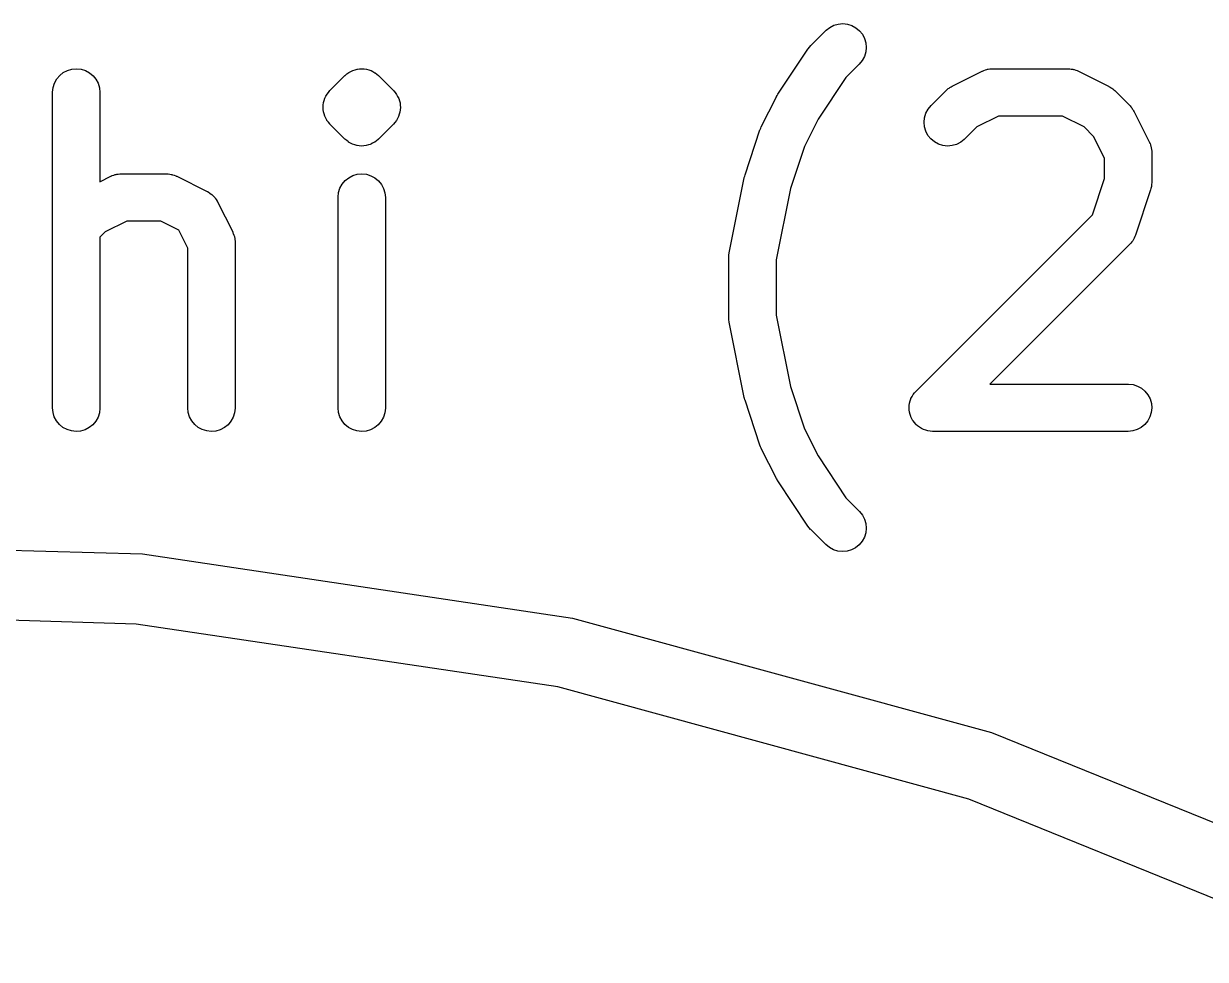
# Model space of a CAD drawing. Extents: x 0.77 to 5.15, y -1.76 to -0.61.
# Drawn here: x 4.7129 to 4.8603, y -0.8516 to -0.7348 of the extents above; entities that cross this region are included whole.
import ezdxf

# ---------------------------------------------------------------- set-up
doc = ezdxf.new("R2010")
doc.units = 0
doc.header["$MEASUREMENT"] = 0
doc.layers.add('BLACK', color=7, linetype='CONTINUOUS')

msp = doc.modelspace()

# ---------------------------------------------------------------- linework, layer by layer
at = {"layer": 'BLACK', "linetype": 'CONTINUOUS'}
for p, q in [((4.81107, -0.737563), (4.81295, -0.735689)), ((4.81295, -0.735689), (4.81298, -0.73566)), ((4.81298, -0.73566), (4.81343, -0.7353)), ((4.81343, -0.7353), (4.81394, -0.735035)), ((4.81394, -0.735035), (4.81449, -0.734874)), ((4.81449, -0.734874), (4.81507, -0.734824)), ((4.81507, -0.734824), (4.81564, -0.734886)), ((4.81564, -0.734886), (4.81619, -0.735059)), ((4.81619, -0.735059), (4.81669, -0.735334)), ((4.81669, -0.735334), (4.81714, -0.735703)), ((4.81714, -0.735703), (4.8175, -0.736151)), ((4.8175, -0.736151), (4.81777, -0.736661)), ((4.81777, -0.736661), (4.81793, -0.737213)), ((4.80695, -0.743638), (4.8107, -0.738013)), ((4.8107, -0.738013), (4.81071, -0.738009)), ((4.81071, -0.738009), (4.81073, -0.737979)), ((4.81071, -0.738009), (4.81071, -0.738009)), ((4.81071, -0.738009), (4.81071, -0.738009)), ((4.81073, -0.737979), (4.8109, -0.737771)), ((4.8109, -0.737771), (4.81107, -0.737563)), ((4.81793, -0.73836), (4.81776, -0.738911)), ((4.81793, -0.737213), (4.81799, -0.737787)), ((4.81799, -0.737787), (4.81793, -0.73836)), ((4.81712, -0.739864), (4.81545, -0.741532)), ((4.81749, -0.739419), (4.81712, -0.739864)), ((4.81776, -0.738911), (4.81749, -0.739419)), ((4.71699, -0.741733), (4.71736, -0.741291)), ((4.71736, -0.741291), (4.7178, -0.74093)), ((4.7178, -0.74093), (4.71832, -0.740663)), ((4.71832, -0.740663), (4.71887, -0.7405)), ((4.71887, -0.7405), (4.71944, -0.740448)), ((4.71944, -0.740448), (4.72002, -0.740508)), ((4.72002, -0.740508), (4.72057, -0.740679)), ((4.72057, -0.740679), (4.72107, -0.740953)), ((4.72107, -0.740953), (4.72152, -0.74132)), ((4.72152, -0.74132), (4.72188, -0.741767)), ((4.75108, -0.743188), (4.75295, -0.741313)), ((4.75295, -0.741313), (4.75297, -0.741299)), ((4.75297, -0.741298), (4.75298, -0.741291)), ((4.75297, -0.741299), (4.75297, -0.741298)), ((4.75297, -0.741298), (4.75297, -0.741298)), ((4.75298, -0.741284), (4.7532, -0.741111)), ((4.75298, -0.741291), (4.75298, -0.741284)), ((4.75298, -0.741291), (4.75298, -0.741291)), ((4.75298, -0.741291), (4.75298, -0.741291)), ((4.7532, -0.741111), (4.75342, -0.740936)), ((4.75342, -0.740933), (4.75343, -0.74093)), ((4.75342, -0.740936), (4.75342, -0.740933)), ((4.75343, -0.740924), (4.75368, -0.740798)), ((4.75343, -0.740928), (4.75343, -0.740924)), ((4.75343, -0.74093), (4.75343, -0.740928)), ((4.75368, -0.740798), (4.75393, -0.740667)), ((4.75393, -0.740665), (4.75394, -0.740663)), ((4.75393, -0.740667), (4.75393, -0.740665)), ((4.75394, -0.740662), (4.75395, -0.740659)), ((4.75394, -0.740663), (4.75394, -0.740662)), ((4.75395, -0.740659), (4.75421, -0.740581)), ((4.75421, -0.740581), (4.75448, -0.740502)), ((4.75448, -0.740502), (4.75449, -0.7405)), ((4.75448, -0.740502), (4.75448, -0.740502)), ((4.75449, -0.7405), (4.7545, -0.740498)), ((4.75449, -0.7405), (4.75449, -0.7405)), ((4.7545, -0.740498), (4.75478, -0.740474)), ((4.75478, -0.740474), (4.75505, -0.740448)), ((4.75505, -0.740448), (4.75506, -0.740449)), ((4.75506, -0.740449), (4.75506, -0.740448)), ((4.75506, -0.740448), (4.75507, -0.740449)), ((4.75507, -0.740449), (4.75507, -0.740448)), ((4.75507, -0.740448), (4.75535, -0.740478)), ((4.75535, -0.740478), (4.75563, -0.740506)), ((4.75563, -0.740506), (4.75563, -0.740508)), ((4.75563, -0.740508), (4.75564, -0.740508)), ((4.75564, -0.740508), (4.75564, -0.74051)), ((4.75564, -0.74051), (4.75565, -0.74051)), ((4.75565, -0.74051), (4.75591, -0.740594)), ((4.75591, -0.740594), (4.75618, -0.740675)), ((4.75618, -0.740675), (4.75618, -0.740677)), ((4.75618, -0.740677), (4.75619, -0.740679)), ((4.75619, -0.740679), (4.75619, -0.740681)), ((4.75619, -0.740681), (4.7562, -0.740683)), ((4.7562, -0.740683), (4.75644, -0.740817)), ((4.75644, -0.740817), (4.75668, -0.740947)), ((4.75668, -0.740947), (4.75669, -0.74095)), ((4.75669, -0.74095), (4.75669, -0.740953)), ((4.75669, -0.740953), (4.7567, -0.740956)), ((4.7567, -0.740956), (4.7567, -0.740959)), ((4.7567, -0.740959), (4.75692, -0.741136)), ((4.75692, -0.741136), (4.75713, -0.741313)), ((4.75713, -0.741313), (4.759, -0.743188)), ((4.81545, -0.741532), (4.81197, -0.746761)), ((4.82871, -0.742635), (4.83246, -0.74076)), ((4.83246, -0.74076), (4.8325, -0.740742)), ((4.8325, -0.740742), (4.83258, -0.740712)), ((4.83258, -0.740712), (4.83266, -0.740671)), ((4.83266, -0.740671), (4.83285, -0.740612)), ((4.83285, -0.740612), (4.83304, -0.740543)), ((4.83304, -0.740543), (4.83313, -0.740529)), ((4.83313, -0.740529), (4.83321, -0.740504)), ((4.83321, -0.740504), (4.83341, -0.740485)), ((4.83341, -0.740485), (4.83361, -0.740453)), ((4.83361, -0.740453), (4.8337, -0.740456)), ((4.8337, -0.740456), (4.83378, -0.740448)), ((4.83378, -0.740448), (4.84316, -0.740448)), ((4.84316, -0.740448), (4.8432, -0.740448)), ((4.8432, -0.740448), (4.84328, -0.740458)), ((4.84328, -0.740458), (4.84337, -0.740456)), ((4.84337, -0.740456), (4.84357, -0.74049)), ((4.84357, -0.74049), (4.84377, -0.740513)), ((4.84377, -0.740513), (4.84385, -0.740539)), ((4.84385, -0.740539), (4.84394, -0.740554)), ((4.84394, -0.740554), (4.84413, -0.740626)), ((4.84413, -0.740626), (4.84432, -0.740687)), ((4.84432, -0.740687), (4.8444, -0.740729)), ((4.8444, -0.740729), (4.84448, -0.74076)), ((4.84448, -0.74076), (4.84823, -0.742635)), ((4.71647, -0.74336), (4.71653, -0.742787)), ((4.71653, -0.742787), (4.71671, -0.742238)), ((4.71671, -0.742238), (4.71699, -0.741733)), ((4.72188, -0.741767), (4.72215, -0.742276)), ((4.72215, -0.742276), (4.72232, -0.742827)), ((4.72232, -0.742827), (4.72237, -0.743401)), ((4.82797, -0.743159), (4.8281, -0.743055)), ((4.8281, -0.743055), (4.82822, -0.742941)), ((4.82822, -0.742941), (4.82833, -0.742876)), ((4.82833, -0.742876), (4.82842, -0.742799)), ((4.82842, -0.742799), (4.82857, -0.742723)), ((4.82857, -0.742723), (4.82871, -0.742635)), ((4.84823, -0.742635), (4.84826, -0.742653)), ((4.84826, -0.742653), (4.8484, -0.742744)), ((4.8484, -0.742744), (4.84855, -0.742822)), ((4.84855, -0.742822), (4.84864, -0.7429)), ((4.84864, -0.7429), (4.84875, -0.742967)), ((4.84875, -0.742967), (4.84887, -0.743082)), ((4.71647, -0.743401), (4.71647, -0.74336)), ((4.71647, -0.782771), (4.71647, -0.743401)), ((4.72237, -0.743401), (4.72237, -0.754559)), ((4.75028, -0.744672), (4.75036, -0.744406)), ((4.75036, -0.744406), (4.75044, -0.744141)), ((4.75044, -0.744141), (4.75045, -0.744132)), ((4.75045, -0.744122), (4.75058, -0.743877)), ((4.75045, -0.744132), (4.75045, -0.744122)), ((4.75058, -0.743877), (4.75071, -0.743633)), ((4.75071, -0.743633), (4.75072, -0.743625)), ((4.75072, -0.743625), (4.75073, -0.743616)), ((4.75073, -0.743616), (4.7509, -0.743401)), ((4.7509, -0.743401), (4.75108, -0.743188)), ((4.759, -0.743188), (4.75902, -0.743202)), ((4.75902, -0.743202), (4.75902, -0.743202)), ((4.75902, -0.743202), (4.75902, -0.743203)), ((4.75902, -0.743203), (4.75903, -0.743217)), ((4.75903, -0.743217), (4.75921, -0.743436)), ((4.75921, -0.743436), (4.75938, -0.74365)), ((4.75938, -0.74365), (4.75939, -0.743659)), ((4.75939, -0.743659), (4.75939, -0.743667)), ((4.75939, -0.743667), (4.75952, -0.743916)), ((4.75952, -0.743916), (4.75965, -0.74416)), ((4.75965, -0.74416), (4.75965, -0.74417)), ((4.75965, -0.74417), (4.75966, -0.744179)), ((4.75966, -0.744179), (4.75974, -0.744449)), ((4.75974, -0.744449), (4.75982, -0.744712)), ((4.80489, -0.747705), (4.80677, -0.743955)), ((4.80677, -0.743955), (4.80679, -0.743918)), ((4.80679, -0.743918), (4.80688, -0.743781)), ((4.80688, -0.743781), (4.80695, -0.743638)), ((4.82607, -0.745062), (4.82794, -0.743188)), ((4.82794, -0.743188), (4.82797, -0.743159)), ((4.84887, -0.743082), (4.84899, -0.743188)), ((4.84899, -0.743188), (4.85087, -0.745062)), ((4.75021, -0.745245), (4.75024, -0.744968)), ((4.75022, -0.745255), (4.75021, -0.745245)), ((4.75021, -0.745265), (4.75022, -0.745255)), ((4.75024, -0.745541), (4.75021, -0.745265)), ((4.75024, -0.744968), (4.75027, -0.744692)), ((4.75026, -0.745819), (4.75024, -0.745541)), ((4.75027, -0.745829), (4.75026, -0.745819)), ((4.75027, -0.744692), (4.75028, -0.744682)), ((4.75027, -0.745839), (4.75027, -0.745829)), ((4.75035, -0.746103), (4.75027, -0.745839)), ((4.75028, -0.744682), (4.75028, -0.744672)), ((4.75981, -0.745879), (4.75972, -0.746143)), ((4.75984, -0.74558), (4.75981, -0.745859)), ((4.75981, -0.745859), (4.75981, -0.745869)), ((4.75981, -0.745869), (4.75981, -0.745879)), ((4.75982, -0.744712), (4.75982, -0.744722)), ((4.75982, -0.744722), (4.75982, -0.744732)), ((4.75982, -0.744732), (4.75984, -0.745009)), ((4.75984, -0.745009), (4.75987, -0.745286)), ((4.75987, -0.745307), (4.75984, -0.74558)), ((4.75987, -0.745286), (4.75987, -0.745296)), ((4.75987, -0.745296), (4.75987, -0.745307)), ((4.82526, -0.746567), (4.82543, -0.746016)), ((4.82543, -0.746016), (4.8257, -0.745508)), ((4.8257, -0.745508), (4.82607, -0.745062)), ((4.85087, -0.745062), (4.8509, -0.745092)), ((4.8509, -0.745092), (4.851, -0.745221)), ((4.851, -0.745221), (4.85111, -0.745342)), ((4.85111, -0.745342), (4.85118, -0.745446)), ((4.85118, -0.745446), (4.85126, -0.745542)), ((4.85126, -0.745542), (4.85133, -0.745689)), ((4.85133, -0.745689), (4.85142, -0.74583)), ((4.85142, -0.74583), (4.8533, -0.749579)), ((4.75043, -0.746372), (4.75035, -0.746103)), ((4.75043, -0.746381), (4.75043, -0.746372)), ((4.75043, -0.746391), (4.75043, -0.746381)), ((4.75056, -0.746637), (4.75043, -0.746391)), ((4.75069, -0.746884), (4.75056, -0.746637)), ((4.7507, -0.746892), (4.75069, -0.746884)), ((4.7507, -0.746901), (4.7507, -0.746892)), ((4.75088, -0.747118), (4.7507, -0.746901)), ((4.75105, -0.747334), (4.75088, -0.747118)), ((4.75106, -0.747348), (4.75105, -0.747334)), ((4.75106, -0.747349), (4.75106, -0.747348)), ((4.75107, -0.747349), (4.75106, -0.747349)), ((4.75108, -0.747364), (4.75107, -0.747349)), ((4.75295, -0.749238), (4.75108, -0.747364)), ((4.759, -0.747364), (4.75713, -0.749238)), ((4.75918, -0.747149), (4.759, -0.747364)), ((4.75936, -0.746935), (4.75918, -0.747149)), ((4.75937, -0.746918), (4.75936, -0.746926)), ((4.75936, -0.746926), (4.75936, -0.746935)), ((4.7595, -0.746674), (4.75937, -0.746918)), ((4.75963, -0.746429), (4.7595, -0.746674)), ((4.75964, -0.746419), (4.75963, -0.746429)), ((4.75972, -0.746143), (4.75964, -0.74641)), ((4.75964, -0.74641), (4.75964, -0.746419)), ((4.81197, -0.746761), (4.81027, -0.750158)), ((4.82521, -0.74714), (4.82526, -0.746567)), ((4.82526, -0.747714), (4.82521, -0.74714)), ((4.83448, -0.746354), (4.83178, -0.747702)), ((4.84246, -0.746354), (4.83448, -0.746354)), ((4.84516, -0.747702), (4.84246, -0.746354)), ((4.80286, -0.753716), (4.80473, -0.748091)), ((4.80473, -0.748091), (4.80475, -0.748052)), ((4.80475, -0.748052), (4.80483, -0.747881)), ((4.80483, -0.747881), (4.80489, -0.747705)), ((4.82542, -0.748266), (4.82526, -0.747714)), ((4.82569, -0.748776), (4.82542, -0.748266)), ((4.82606, -0.749224), (4.82569, -0.748776)), ((4.83178, -0.747702), (4.83025, -0.749238)), ((4.84635, -0.748899), (4.84516, -0.747702)), ((4.8477, -0.751597), (4.84635, -0.748899)), ((4.75317, -0.749414), (4.75295, -0.749238)), ((4.75338, -0.749593), (4.75317, -0.749414)), ((4.75339, -0.749595), (4.75338, -0.749593)), ((4.75339, -0.749598), (4.75339, -0.749595)), ((4.7534, -0.749601), (4.75339, -0.749598)), ((4.7534, -0.749604), (4.7534, -0.749601)), ((4.75364, -0.749734), (4.7534, -0.749604)), ((4.75389, -0.749868), (4.75364, -0.749734)), ((4.75389, -0.74987), (4.75389, -0.749868)), ((4.7539, -0.749872), (4.75389, -0.74987)), ((4.7539, -0.749874), (4.7539, -0.749872)), ((4.75391, -0.749876), (4.7539, -0.749874)), ((4.75417, -0.749957), (4.75391, -0.749876)), ((4.75444, -0.750041), (4.75417, -0.749957)), ((4.75445, -0.750043), (4.75444, -0.750041)), ((4.75444, -0.750041), (4.75444, -0.750041)), ((4.75446, -0.750045), (4.75445, -0.750043)), ((4.75445, -0.750043), (4.75445, -0.750043)), ((4.75474, -0.750073), (4.75446, -0.750045)), ((4.75501, -0.750103), (4.75474, -0.750073)), ((4.75502, -0.750102), (4.75501, -0.750103)), ((4.75502, -0.750103), (4.75502, -0.750102)), ((4.75503, -0.750103), (4.75502, -0.750103)), ((4.75531, -0.750077), (4.75503, -0.750103)), ((4.75503, -0.750103), (4.75503, -0.750103)), ((4.75559, -0.750053), (4.75531, -0.750077)), ((4.7556, -0.750051), (4.75559, -0.750051)), ((4.75559, -0.750051), (4.75559, -0.750053)), ((4.75561, -0.750049), (4.7556, -0.750049)), ((4.7556, -0.750049), (4.7556, -0.750051)), ((4.75587, -0.749971), (4.75561, -0.750049)), ((4.75614, -0.749892), (4.75587, -0.749971)), ((4.75615, -0.749888), (4.75614, -0.74989)), ((4.75614, -0.74989), (4.75614, -0.749892)), ((4.75616, -0.749884), (4.75615, -0.749886)), ((4.75615, -0.749886), (4.75615, -0.749888)), ((4.7564, -0.749756), (4.75616, -0.749884)), ((4.75665, -0.749627), (4.7564, -0.749756)), ((4.75666, -0.749621), (4.75665, -0.749623)), ((4.75665, -0.749623), (4.75665, -0.749627)), ((4.75667, -0.749615), (4.75666, -0.749618)), ((4.75666, -0.749618), (4.75666, -0.749621)), ((4.75688, -0.749442), (4.75667, -0.749615)), ((4.7571, -0.749267), (4.75688, -0.749442)), ((4.75711, -0.74926), (4.7571, -0.749267)), ((4.75712, -0.749253), (4.75711, -0.749253)), ((4.75711, -0.749253), (4.75711, -0.74926)), ((4.75711, -0.74926), (4.75711, -0.74926)), ((4.75711, -0.74926), (4.75711, -0.74926)), ((4.75713, -0.749238), (4.75712, -0.749252)), ((4.75712, -0.749252), (4.75712, -0.749253)), ((4.81027, -0.750158), (4.80852, -0.755409)), ((4.8265, -0.749593), (4.82606, -0.749224)), ((4.827, -0.749868), (4.8265, -0.749593)), ((4.82755, -0.750041), (4.827, -0.749868)), ((4.82813, -0.750103), (4.82755, -0.750041)), ((4.8287, -0.750053), (4.82813, -0.750103)), ((4.82925, -0.749892), (4.8287, -0.750053)), ((4.82977, -0.749627), (4.82925, -0.749892)), ((4.83022, -0.749267), (4.82977, -0.749627)), ((4.83025, -0.749238), (4.83022, -0.749267)), ((4.8533, -0.749579), (4.85331, -0.749616)), ((4.85331, -0.749616), (4.85334, -0.749698)), ((4.85334, -0.749698), (4.85339, -0.749775)), ((4.85339, -0.749775), (4.85344, -0.749968)), ((4.85344, -0.749968), (4.85351, -0.750157)), ((4.85351, -0.750157), (4.85353, -0.750243)), ((4.85353, -0.750243), (4.85355, -0.750326)), ((4.85355, -0.750326), (4.85357, -0.750527)), ((4.8477, -0.75417), (4.8477, -0.751597)), ((4.85357, -0.750527), (4.8536, -0.750727)), ((4.8536, -0.750727), (4.8536, -0.750813)), ((4.8536, -0.750813), (4.85361, -0.7509)), ((4.85361, -0.7509), (4.85361, -0.754649)), ((4.72237, -0.754559), (4.72373, -0.753883)), ((4.72373, -0.753883), (4.72376, -0.753865)), ((4.72376, -0.753865), (4.72384, -0.753835)), ((4.72384, -0.753835), (4.72392, -0.753794)), ((4.72392, -0.753794), (4.72411, -0.753736)), ((4.72411, -0.753736), (4.7243, -0.753666)), ((4.7243, -0.753666), (4.72439, -0.753653)), ((4.72439, -0.753653), (4.72447, -0.753628)), ((4.72447, -0.753628), (4.72467, -0.753608)), ((4.72467, -0.753608), (4.72487, -0.753576)), ((4.72487, -0.753576), (4.72496, -0.75358)), ((4.72496, -0.75358), (4.72505, -0.753571)), ((4.72505, -0.753571), (4.73067, -0.753571)), ((4.73067, -0.753571), (4.73071, -0.753572)), ((4.73071, -0.753572), (4.7308, -0.753581)), ((4.7308, -0.753581), (4.73088, -0.753579)), ((4.73088, -0.753579), (4.73108, -0.753613)), ((4.73108, -0.753613), (4.73128, -0.753636)), ((4.73128, -0.753636), (4.73137, -0.753662)), ((4.73137, -0.753662), (4.73145, -0.753677)), ((4.73145, -0.753677), (4.73164, -0.753749)), ((4.73164, -0.753749), (4.73183, -0.75381)), ((4.73183, -0.75381), (4.73191, -0.753852)), ((4.73191, -0.753852), (4.73199, -0.753883)), ((4.73199, -0.753883), (4.73574, -0.755758)), ((4.75233, -0.755361), (4.75261, -0.754856)), ((4.75261, -0.754856), (4.75298, -0.754415)), ((4.75298, -0.754415), (4.75343, -0.754053)), ((4.75343, -0.754053), (4.75394, -0.753786)), ((4.75394, -0.753786), (4.75449, -0.753624)), ((4.75449, -0.753624), (4.75506, -0.753571)), ((4.75506, -0.753571), (4.75564, -0.753632)), ((4.75564, -0.753632), (4.75619, -0.753802)), ((4.75619, -0.753802), (4.75669, -0.754076)), ((4.75669, -0.754076), (4.75714, -0.754444)), ((4.75714, -0.754444), (4.7575, -0.75489)), ((4.80089, -0.763444), (4.80277, -0.75407)), ((4.80277, -0.75403), (4.80282, -0.753875)), ((4.80277, -0.75407), (4.80277, -0.75403)), ((4.80282, -0.753875), (4.80286, -0.753716)), ((4.8462, -0.758679), (4.8477, -0.75417)), ((4.85359, -0.754856), (4.85358, -0.755021)), ((4.85361, -0.754691), (4.85359, -0.754856)), ((4.85361, -0.754649), (4.85361, -0.754691)), ((4.73574, -0.755758), (4.73578, -0.755777)), ((4.73578, -0.755777), (4.73583, -0.755811)), ((4.73583, -0.755811), (4.73589, -0.755838)), ((4.73589, -0.755838), (4.73607, -0.755968)), ((4.73607, -0.755968), (4.73626, -0.75609)), ((4.73626, -0.75609), (4.73631, -0.756135)), ((4.73631, -0.756135), (4.73636, -0.756172)), ((4.73636, -0.756172), (4.73651, -0.756335)), ((4.73651, -0.756335), (4.73667, -0.756492)), ((4.75209, -0.756483), (4.75215, -0.75591)), ((4.75215, -0.75591), (4.75233, -0.755361)), ((4.7575, -0.75489), (4.75777, -0.755399)), ((4.75777, -0.755399), (4.75794, -0.755951)), ((4.75794, -0.755951), (4.75799, -0.756524)), ((4.80852, -0.755409), (4.80674, -0.764316)), ((4.85346, -0.755583), (4.85158, -0.761207)), ((4.85349, -0.755421), (4.85346, -0.755583)), ((4.85354, -0.755263), (4.85349, -0.755421)), ((4.85356, -0.755141), (4.85354, -0.755263)), ((4.85358, -0.755021), (4.85356, -0.755141)), ((4.73667, -0.756492), (4.73671, -0.756544)), ((4.73671, -0.756544), (4.73675, -0.756591)), ((4.73675, -0.756591), (4.73687, -0.756781)), ((4.73687, -0.756781), (4.737, -0.756966)), ((4.737, -0.756966), (4.73703, -0.757025)), ((4.73703, -0.757025), (4.73706, -0.757078)), ((4.73706, -0.757078), (4.73894, -0.760828)), ((4.75209, -0.756524), (4.75209, -0.756483)), ((4.75209, -0.782771), (4.75209, -0.756524)), ((4.75799, -0.756524), (4.75799, -0.782771)), ((4.8242, -0.780683), (4.8462, -0.758679)), ((4.72574, -0.759477), (4.72305, -0.760826)), ((4.72997, -0.759477), (4.72574, -0.759477)), ((4.73222, -0.7606), (4.72997, -0.759477)), ((4.73334, -0.762846), (4.73222, -0.7606)), ((4.72305, -0.760826), (4.72237, -0.761497)), ((4.72237, -0.761497), (4.72237, -0.782771)), ((4.73894, -0.760828), (4.73895, -0.760865)), ((4.73895, -0.760865), (4.73898, -0.760947)), ((4.73898, -0.760947), (4.73902, -0.761023)), ((4.73902, -0.761023), (4.73908, -0.761217)), ((4.73908, -0.761217), (4.73915, -0.761406)), ((4.73915, -0.761406), (4.73917, -0.761492)), ((4.73917, -0.761492), (4.73919, -0.761575)), ((4.73919, -0.761575), (4.73921, -0.761776)), ((4.73921, -0.761776), (4.73924, -0.761975)), ((4.73924, -0.761975), (4.73924, -0.762062)), ((4.73924, -0.762062), (4.73925, -0.762148)), ((4.73925, -0.762148), (4.73925, -0.782771)), ((4.85099, -0.762235), (4.85092, -0.762294)), ((4.85111, -0.762072), (4.85099, -0.762235)), ((4.85123, -0.761916), (4.85111, -0.762072)), ((4.85128, -0.76184), (4.85123, -0.761916)), ((4.85133, -0.761769), (4.85128, -0.76184)), ((4.85141, -0.761586), (4.85133, -0.761769)), ((4.85151, -0.761408), (4.85141, -0.761586)), ((4.85153, -0.761326), (4.85151, -0.761408)), ((4.85157, -0.761246), (4.85153, -0.761326)), ((4.85158, -0.761207), (4.85157, -0.761246)), ((4.73334, -0.782771), (4.73334, -0.762846)), ((4.80086, -0.763714), (4.80089, -0.763444)), ((4.85087, -0.762362), (4.83341, -0.779818)), ((4.85092, -0.762294), (4.85087, -0.762362)), ((4.80083, -0.763982), (4.80086, -0.763714)), ((4.80083, -0.764017), (4.80083, -0.763982)), ((4.80083, -0.764018), (4.80083, -0.764017)), ((4.80083, -0.764023), (4.80083, -0.764018)), ((4.80083, -0.764018), (4.80083, -0.764018)), ((4.80083, -0.771522), (4.80083, -0.764023)), ((4.80674, -0.764316), (4.80674, -0.77123)), ((4.80086, -0.771792), (4.80083, -0.771522)), ((4.80088, -0.772061), (4.80086, -0.771792)), ((4.80089, -0.772095), (4.80088, -0.772061)), ((4.80089, -0.772096), (4.80089, -0.772095)), ((4.80089, -0.772101), (4.80089, -0.772096)), ((4.80089, -0.772096), (4.80089, -0.772096)), ((4.80277, -0.781475), (4.80089, -0.772101)), ((4.80674, -0.77123), (4.80852, -0.780137)), ((4.83341, -0.779818), (4.85066, -0.779818)), ((4.85066, -0.779818), (4.8507, -0.779818)), ((4.8507, -0.779818), (4.85127, -0.779883)), ((4.85127, -0.779883), (4.85182, -0.780057)), ((4.80852, -0.780137), (4.81027, -0.785388)), ((4.82356, -0.781627), (4.8237, -0.781377)), ((4.8237, -0.781377), (4.82383, -0.781128)), ((4.82383, -0.781124), (4.82384, -0.78112)), ((4.82383, -0.781128), (4.82383, -0.781124)), ((4.82384, -0.78112), (4.82402, -0.7809)), ((4.82402, -0.7809), (4.8242, -0.780683)), ((4.85182, -0.780057), (4.85232, -0.780334)), ((4.85232, -0.780334), (4.85276, -0.780705)), ((4.85276, -0.780705), (4.85313, -0.781154)), ((4.85313, -0.781154), (4.85339, -0.781665)), ((4.71653, -0.783344), (4.71647, -0.782771)), ((4.72237, -0.782812), (4.72231, -0.783385)), ((4.72237, -0.782771), (4.72237, -0.782812)), ((4.7334, -0.783344), (4.73334, -0.782771)), ((4.73925, -0.782812), (4.73918, -0.783385)), ((4.73925, -0.782771), (4.73925, -0.782812)), ((4.75215, -0.783344), (4.75209, -0.782771)), ((4.75799, -0.782812), (4.75793, -0.783385)), ((4.75799, -0.782771), (4.75799, -0.782812)), ((4.80281, -0.781631), (4.80277, -0.781475)), ((4.80285, -0.781791), (4.80281, -0.781631)), ((4.80286, -0.78183), (4.80285, -0.781791)), ((4.80473, -0.787454), (4.80286, -0.78183)), ((4.82333, -0.78275), (4.82336, -0.782471)), ((4.82333, -0.782755), (4.82333, -0.78275)), ((4.82333, -0.782761), (4.82333, -0.782755)), ((4.82336, -0.783043), (4.82333, -0.782761)), ((4.82336, -0.782471), (4.82339, -0.782187)), ((4.82339, -0.782177), (4.82348, -0.781904)), ((4.82339, -0.782182), (4.82339, -0.782177)), ((4.82339, -0.782187), (4.82339, -0.782182)), ((4.82348, -0.781904), (4.82356, -0.781636)), ((4.82356, -0.781632), (4.82356, -0.781627)), ((4.82356, -0.781636), (4.82356, -0.781632)), ((4.85339, -0.781665), (4.85356, -0.782218)), ((4.85361, -0.782791), (4.85355, -0.783365)), ((4.85356, -0.782218), (4.85361, -0.782791)), ((4.71669, -0.783896), (4.71653, -0.783344)), ((4.71696, -0.784405), (4.71669, -0.783896)), ((4.72214, -0.783934), (4.72186, -0.784439)), ((4.72231, -0.783385), (4.72214, -0.783934)), ((4.73356, -0.783896), (4.7334, -0.783344)), ((4.73384, -0.784405), (4.73356, -0.783896)), ((4.73901, -0.783934), (4.73873, -0.784439)), ((4.73918, -0.783385), (4.73901, -0.783934)), ((4.75231, -0.783896), (4.75215, -0.783344)), ((4.75258, -0.784405), (4.75231, -0.783896)), ((4.75776, -0.783934), (4.75748, -0.784439)), ((4.75793, -0.783385), (4.75776, -0.783934)), ((4.82338, -0.783324), (4.82336, -0.783043)), ((4.82338, -0.783329), (4.82338, -0.783324)), ((4.82338, -0.783334), (4.82338, -0.783329)), ((4.82347, -0.783606), (4.82338, -0.783334)), ((4.82355, -0.783877), (4.82347, -0.783606)), ((4.82355, -0.783881), (4.82355, -0.783877)), ((4.82355, -0.783887), (4.82355, -0.783881)), ((4.82369, -0.784144), (4.82355, -0.783887)), ((4.82381, -0.784388), (4.82369, -0.784144)), ((4.85338, -0.783915), (4.8531, -0.784422)), ((4.85355, -0.783365), (4.85338, -0.783915)), ((4.71733, -0.784851), (4.71696, -0.784405)), ((4.71777, -0.785219), (4.71733, -0.784851)), ((4.71828, -0.785493), (4.71777, -0.785219)), ((4.71883, -0.785663), (4.71828, -0.785493)), ((4.7194, -0.785724), (4.71883, -0.785663)), ((4.71997, -0.785671), (4.7194, -0.785724)), ((4.72053, -0.785509), (4.71997, -0.785671)), ((4.72104, -0.785242), (4.72053, -0.785509)), ((4.72149, -0.784881), (4.72104, -0.785242)), ((4.72186, -0.784439), (4.72149, -0.784881)), ((4.7342, -0.784851), (4.73384, -0.784405)), ((4.73464, -0.785219), (4.7342, -0.784851)), ((4.73515, -0.785493), (4.73464, -0.785219)), ((4.7357, -0.785663), (4.73515, -0.785493)), ((4.73627, -0.785724), (4.7357, -0.785663)), ((4.73685, -0.785671), (4.73627, -0.785724)), ((4.7374, -0.785509), (4.73685, -0.785671)), ((4.73791, -0.785242), (4.7374, -0.785509)), ((4.73836, -0.784881), (4.73791, -0.785242)), ((4.73873, -0.784439), (4.73836, -0.784881)), ((4.75295, -0.784851), (4.75258, -0.784405)), ((4.75339, -0.785219), (4.75295, -0.784851)), ((4.7539, -0.785493), (4.75339, -0.785219)), ((4.75445, -0.785663), (4.7539, -0.785493)), ((4.75502, -0.785724), (4.75445, -0.785663)), ((4.7556, -0.785671), (4.75502, -0.785724)), ((4.75615, -0.785509), (4.7556, -0.785671)), ((4.75666, -0.785242), (4.75615, -0.785509)), ((4.75711, -0.784881), (4.75666, -0.785242)), ((4.75748, -0.784439), (4.75711, -0.784881)), ((4.81027, -0.785388), (4.81197, -0.788785)), ((4.82382, -0.784392), (4.82381, -0.784388)), ((4.82382, -0.784396), (4.82382, -0.784392)), ((4.824, -0.784619), (4.82382, -0.784396)), ((4.82417, -0.784837), (4.824, -0.784619)), ((4.82418, -0.78484), (4.82417, -0.784837)), ((4.82418, -0.784844), (4.82418, -0.78484)), ((4.8244, -0.785024), (4.82418, -0.784844)), ((4.82462, -0.785207), (4.8244, -0.785024)), ((4.82462, -0.78521), (4.82462, -0.785207)), ((4.82462, -0.785213), (4.82462, -0.78521)), ((4.82487, -0.785349), (4.82462, -0.785213)), ((4.82512, -0.785485), (4.82487, -0.785349)), ((4.82512, -0.785486), (4.82512, -0.785485)), ((4.82513, -0.785489), (4.82512, -0.785486)), ((4.8254, -0.785574), (4.82513, -0.785489)), ((4.82567, -0.785659), (4.8254, -0.785574)), ((4.82567, -0.78566), (4.82567, -0.785659)), ((4.82568, -0.785661), (4.82567, -0.78566)), ((4.82596, -0.785692), (4.82568, -0.785661)), ((4.82624, -0.785723), (4.82596, -0.785692)), ((4.82625, -0.785723), (4.82624, -0.785723)), ((4.82628, -0.785724), (4.82625, -0.785723)), ((4.82625, -0.785723), (4.82625, -0.785723)), ((4.82625, -0.785723), (4.82625, -0.785723)), ((4.85066, -0.785724), (4.82628, -0.785724)), ((4.85123, -0.785667), (4.85066, -0.785724)), ((4.85178, -0.785501), (4.85123, -0.785667)), ((4.85229, -0.78523), (4.85178, -0.785501)), ((4.85274, -0.784866), (4.85229, -0.78523)), ((4.8531, -0.784422), (4.85274, -0.784866)), ((4.80481, -0.787627), (4.80473, -0.787454)), ((4.80488, -0.787804), (4.80481, -0.787627)), ((4.80489, -0.787841), (4.80488, -0.787804)), ((4.80677, -0.79159), (4.80489, -0.787841)), ((4.81197, -0.788785), (4.81545, -0.794013)), ((4.80686, -0.791729), (4.80677, -0.79159)), ((4.80693, -0.791873), (4.80686, -0.791729)), ((4.80695, -0.791908), (4.80693, -0.791873)), ((4.8107, -0.797532), (4.80695, -0.791908)), ((4.81545, -0.794013), (4.81712, -0.795681)), ((4.81712, -0.795681), (4.81715, -0.79571)), ((4.81715, -0.79571), (4.81751, -0.796161)), ((4.81088, -0.797743), (4.8107, -0.797532)), ((4.81751, -0.796161), (4.81778, -0.796672)), ((4.81778, -0.796672), (4.81794, -0.797226)), ((4.81794, -0.797226), (4.81799, -0.7978)), ((4.81104, -0.797953), (4.81088, -0.797743)), ((4.81107, -0.797978), (4.81104, -0.797953)), ((4.81107, -0.797979), (4.81107, -0.797978)), ((4.81107, -0.797978), (4.81107, -0.797978)), ((4.81107, -0.797982), (4.81107, -0.797979)), ((4.81295, -0.799857), (4.81107, -0.797982)), ((4.81775, -0.798923), (4.81748, -0.799429)), ((4.81792, -0.798373), (4.81775, -0.798923)), ((4.81799, -0.7978), (4.81792, -0.798373)), ((4.67351, -0.799414), (4.7277, -0.80102)), ((4.81339, -0.800223), (4.81295, -0.799857)), ((4.8139, -0.800495), (4.81339, -0.800223)), ((4.81445, -0.800664), (4.8139, -0.800495)), ((4.81615, -0.800503), (4.8156, -0.800668)), ((4.81666, -0.800234), (4.81615, -0.800503)), ((4.81711, -0.799871), (4.81666, -0.800234)), ((4.81748, -0.799429), (4.81711, -0.799871)), ((4.7277, -0.80102), (4.78132, -0.809024)), ((4.81502, -0.800722), (4.81445, -0.800664)), ((4.8156, -0.800668), (4.81502, -0.800722)), ((4.72692, -0.809773), (4.67377, -0.808197)), ((4.78132, -0.809024), (4.83361, -0.823313)), ((4.77951, -0.817623), (4.72692, -0.809773)), ((4.83079, -0.831638), (4.77951, -0.817623)), ((4.83361, -0.823313), (4.88384, -0.843687)), ((4.88007, -0.85162), (4.83079, -0.831638))]:
    msp.add_line(p, q, dxfattribs=at)

doc.saveas('drawing.dxf')
